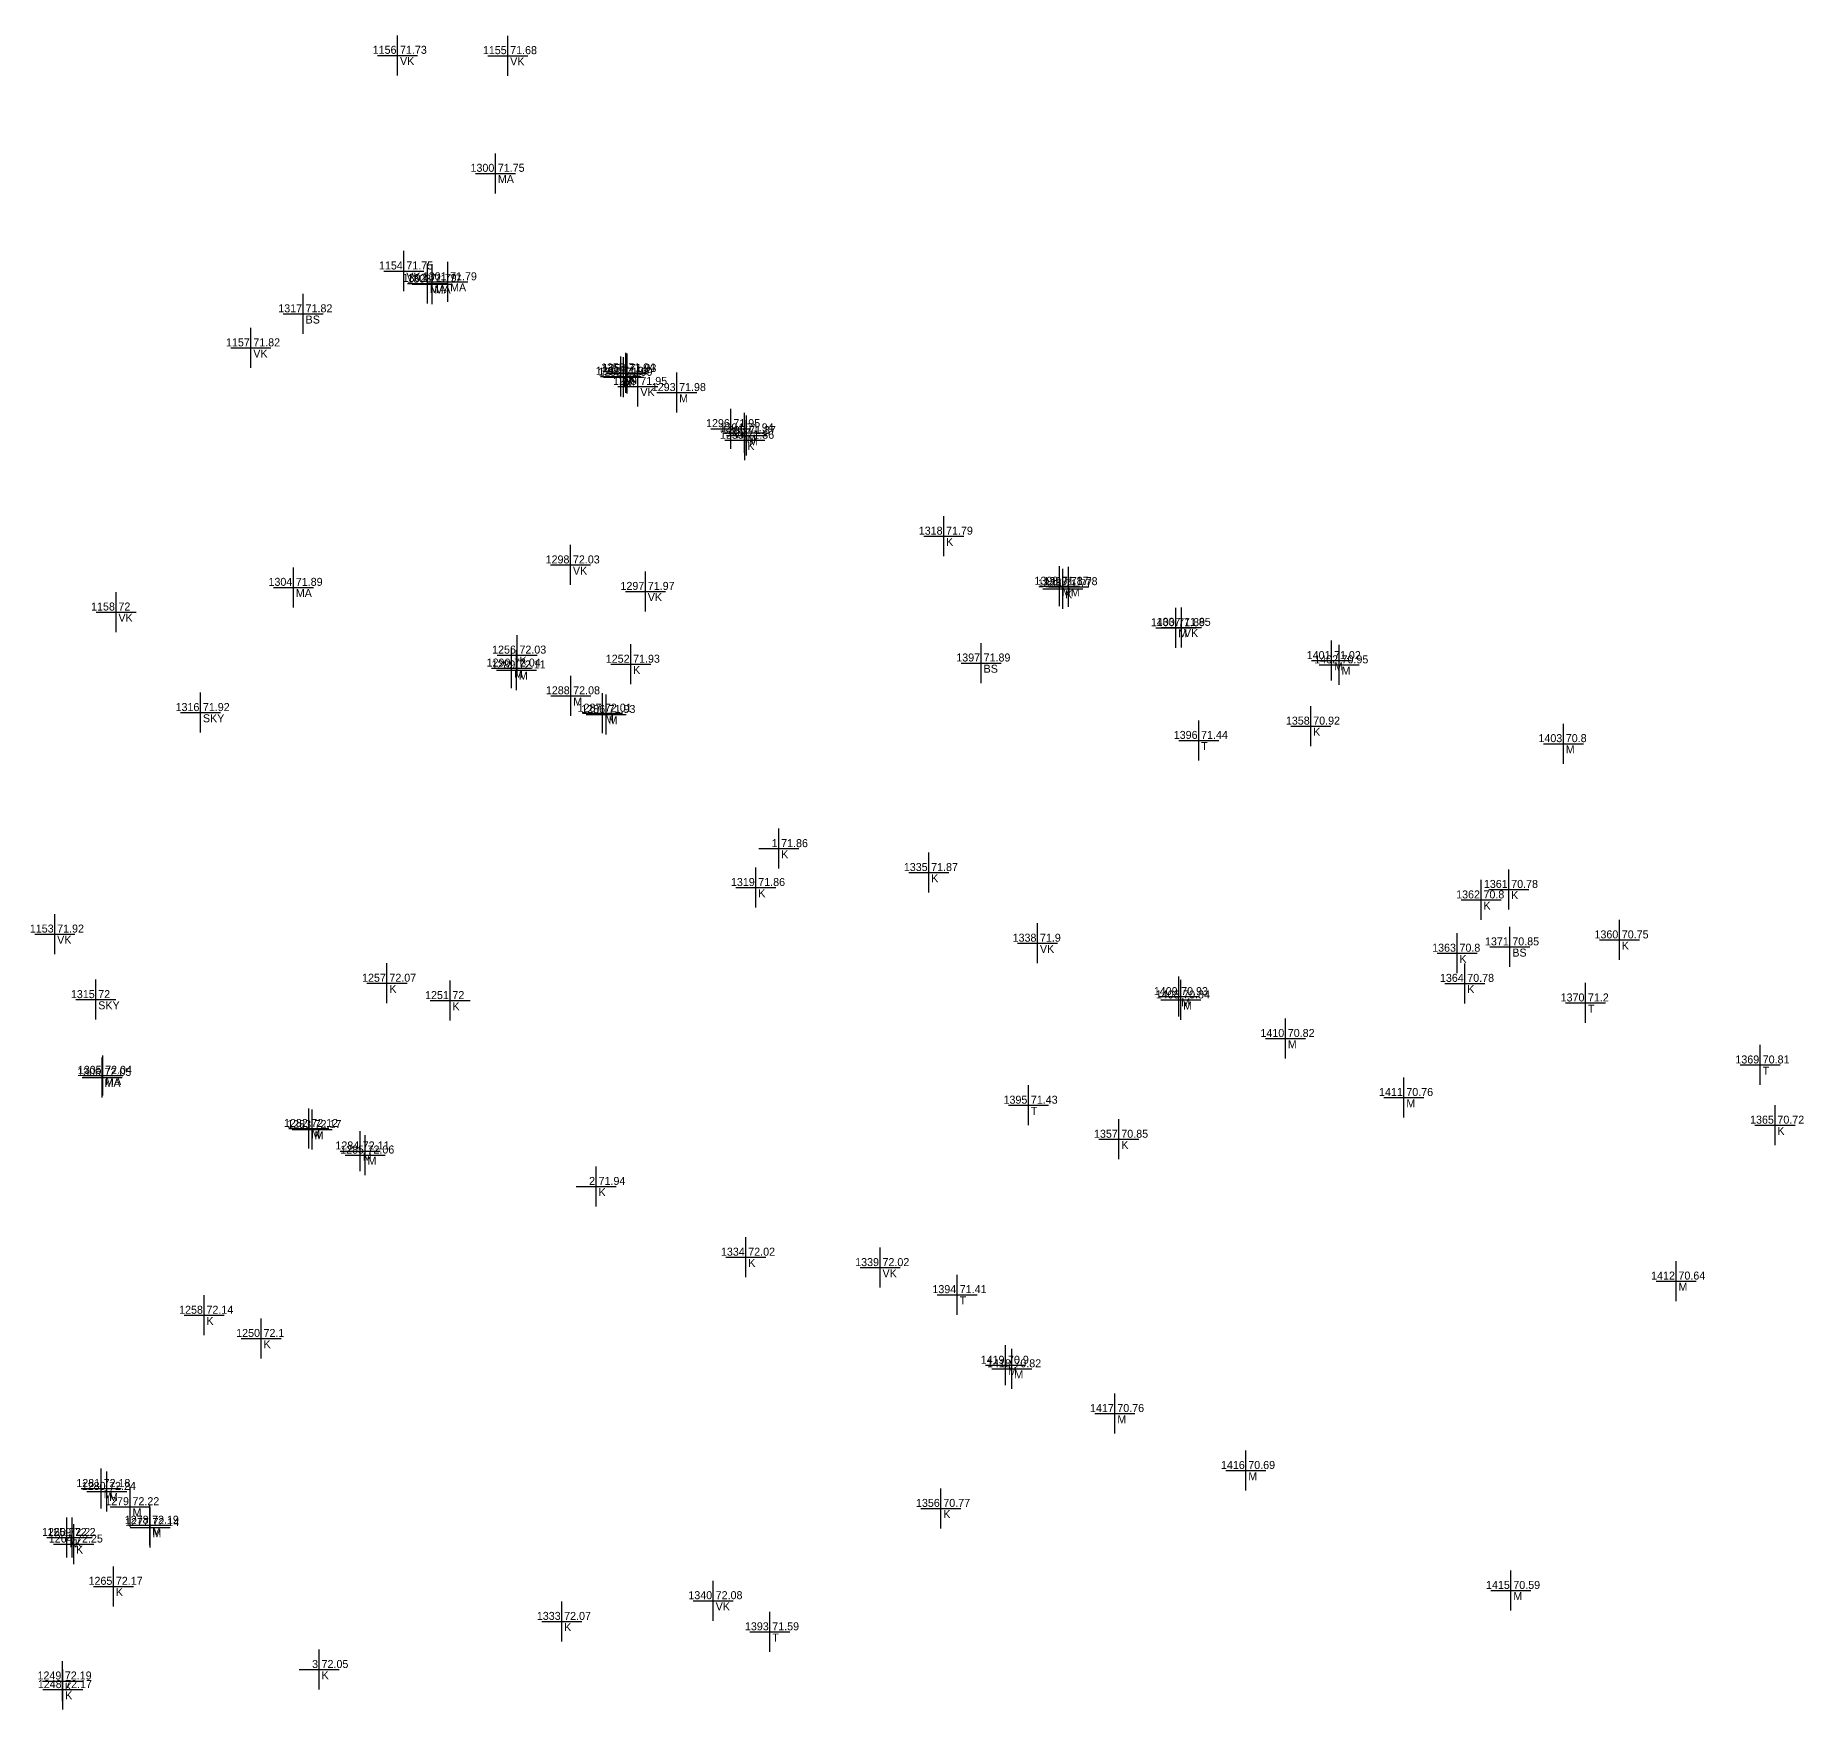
# Model space of a CAD drawing. Header units: metres. Extents: x 152719 to 152886, y 6408449 to 6408667.
# Drawn here: x 152782.47 to 152826.66, y 6408625.1 to 6408666.95 of the extents above; entities that cross this region are included whole.
import ezdxf
from ezdxf.enums import TextEntityAlignment as Align

# ---------------------------------------------------------------- set-up
doc = ezdxf.new("R2010")
doc.units = ezdxf.units.M
doc.header["$PDMODE"] = 2
doc.header["$PDSIZE"] = 0.5
for name, color, linetype in [('BS', 7, 'Continuous'), ('K', 7, 'Continuous'), ('M', 7, 'Continuous'), ('MA', 7, 'Continuous'), ('pntdesc', 1, 'Continuous'), ('pntelev', 2, 'Continuous'), ('pntno', 3, 'Continuous'), ('SKY', 7, 'Continuous'), ('T', 7, 'Continuous'), ('VK', 7, 'Continuous')]:
    doc.layers.add(name, color=color, linetype=linetype)

# ---------------------------------------------------------------- blocks, each defined once
blk = doc.blocks.new('meas')
at = {"color": 0}
blk.add_point((0, 0), dxfattribs=at)
at = {"layer": 'pntdesc'}
blk.add_attdef('PNTDESC', text='', height=1, dxfattribs=at).set_placement((0.3, -0.21), align=Align.TOP_LEFT)
at = {"layer": 'pntelev'}
blk.add_attdef('PNTELEV', (0.3, 0.19), '', height=1, dxfattribs=at)
at = {"layer": 'pntno'}
blk.add_attdef('PNTNO', text='', height=1, dxfattribs=at).set_placement((-0.14, 0.19), align=Align.RIGHT)

msp = doc.modelspace()

# ---------------------------------------------------------------- block references
at = {"layer": 'BS', "xscale": 0.2, "yscale": 0.2, "zscale": 0.2}
for p, values in [((152789.163, 6408659.99, 71.822), {'PNTNO': '1317', 'PNTELEV': '71.82', 'PNTDESC': 'BS'}), ((152806.108, 6408651.263, 71.885), {'PNTNO': '1397', 'PNTELEV': '71.89', 'PNTDESC': 'BS'}), ((152819.322, 6408644.167, 70.846), {'PNTNO': '1371', 'PNTELEV': '70.85', 'PNTDESC': 'BS'})]:
    msp.add_blockref('meas', p, dxfattribs=at).add_auto_attribs(values)
at = {"layer": 'K', "xscale": 0.2, "yscale": 0.2, "zscale": 0.2}
for p, values in [((152797.228, 6408658.514, 71.938), {'PNTNO': '1255', 'PNTELEV': '71.94', 'PNTDESC': 'K'}), ((152797.26, 6408658.499, 71.933), {'PNTNO': '1254', 'PNTELEV': '71.93', 'PNTDESC': 'K'}), ((152800.203, 6408656.83, 71.862), {'PNTNO': '1253', 'PNTELEV': '71.86', 'PNTDESC': 'K'}), ((152805.17, 6408654.433, 71.792), {'PNTNO': '1318', 'PNTELEV': '71.79', 'PNTDESC': 'K'}), ((152808.146, 6408653.119, 71.772), {'PNTNO': '1336', 'PNTELEV': '71.77', 'PNTDESC': 'K'}), ((152794.507, 6408651.46, 72.034), {'PNTNO': '1256', 'PNTELEV': '72.03', 'PNTDESC': 'K'}), ((152797.348, 6408651.232, 71.934), {'PNTNO': '1252', 'PNTELEV': '71.93', 'PNTDESC': 'K'}), ((152814.346, 6408649.685, 70.916), {'PNTNO': '1358', 'PNTELEV': '70.92', 'PNTDESC': 'K'}), ((152801.048, 6408646.623, 71.858), {'PNTNO': '1', 'PNTELEV': '71.86', 'PNTDESC': 'K'}), ((152804.797, 6408646.025, 71.868), {'PNTNO': '1335', 'PNTELEV': '71.87', 'PNTDESC': 'K'}), ((152800.476, 6408645.651, 71.864), {'PNTNO': '1319', 'PNTELEV': '71.86', 'PNTDESC': 'K'}), ((152819.294, 6408645.603, 70.782), {'PNTNO': '1361', 'PNTELEV': '70.78', 'PNTDESC': 'K'}), ((152818.601, 6408645.341, 70.795), {'PNTNO': '1362', 'PNTELEV': '70.8', 'PNTDESC': 'K'}), ((152822.058, 6408644.342, 70.753), {'PNTNO': '1360', 'PNTELEV': '70.75', 'PNTDESC': 'K'}), ((152818.001, 6408644.009, 70.797), {'PNTNO': '1363', 'PNTELEV': '70.8', 'PNTDESC': 'K'}), ((152791.257, 6408643.259, 72.07), {'PNTNO': '1257', 'PNTELEV': '72.07', 'PNTDESC': 'K'}), ((152818.196, 6408643.255, 70.779), {'PNTNO': '1364', 'PNTELEV': '70.78', 'PNTDESC': 'K'}), ((152792.832, 6408642.825, 72.003), {'PNTNO': '1251', 'PNTELEV': '72', 'PNTDESC': 'K'}), ((152809.55, 6408639.359, 70.852), {'PNTNO': '1357', 'PNTELEV': '70.85', 'PNTDESC': 'K'}), ((152825.947, 6408639.711, 70.721), {'PNTNO': '1365', 'PNTELEV': '70.72', 'PNTDESC': 'K'}), ((152796.485, 6408638.18, 71.937), {'PNTNO': '2', 'PNTELEV': '71.94', 'PNTDESC': 'K'}), ((152800.226, 6408636.411, 72.015), {'PNTNO': '1334', 'PNTELEV': '72.02', 'PNTDESC': 'K'}), ((152786.685, 6408634.96, 72.141), {'PNTNO': '1258', 'PNTELEV': '72.14', 'PNTDESC': 'K'}), ((152788.111, 6408634.38, 72.101), {'PNTNO': '1250', 'PNTELEV': '72.1', 'PNTDESC': 'K'}), ((152805.101, 6408630.132, 70.77), {'PNTNO': '1356', 'PNTELEV': '70.77', 'PNTDESC': 'K'}), ((152783.258, 6408629.406, 72.2), {'PNTNO': '1260', 'PNTELEV': '72.2', 'PNTDESC': 'K'}), ((152783.392, 6408629.405, 72.197), {'PNTNO': '1259', 'PNTELEV': '72.2', 'PNTDESC': 'K'}), ((152783.426, 6408629.242, 72.251), {'PNTNO': '1264', 'PNTELEV': '72.25', 'PNTDESC': 'K'}), ((152784.421, 6408628.185, 72.168), {'PNTNO': '1265', 'PNTELEV': '72.17', 'PNTDESC': 'K'}), ((152795.625, 6408627.308, 72.069), {'PNTNO': '1333', 'PNTELEV': '72.07', 'PNTDESC': 'K'}), ((152789.562, 6408626.106, 72.052), {'PNTNO': '3', 'PNTELEV': '72.05', 'PNTDESC': 'K'}), ((152783.145, 6408625.819, 72.189), {'PNTNO': '1249', 'PNTELEV': '72.19', 'PNTDESC': 'K'}), ((152783.153, 6408625.604, 72.171), {'PNTNO': '1248', 'PNTELEV': '72.17', 'PNTDESC': 'K'})]:
    msp.add_blockref('meas', p, dxfattribs=at).add_auto_attribs(values)
at = {"layer": 'M', "xscale": 0.2, "yscale": 0.2, "zscale": 0.2}
for p, values in [((152797.097, 6408658.428, 71.945), {'PNTNO': '1291', 'PNTELEV': '71.94', 'PNTDESC': 'M'}), ((152797.164, 6408658.404, 71.994), {'PNTNO': '1292', 'PNTELEV': '71.99', 'PNTDESC': 'M'}), ((152798.498, 6408658.022, 71.976), {'PNTNO': '1293', 'PNTELEV': '71.98', 'PNTDESC': 'M'}), ((152800.192, 6408657.014, 71.938), {'PNTNO': '1294', 'PNTELEV': '71.94', 'PNTDESC': 'M'}), ((152800.246, 6408656.948, 71.866), {'PNTNO': '1295', 'PNTELEV': '71.87', 'PNTDESC': 'M'}), ((152808.062, 6408653.182, 71.869), {'PNTNO': '1398', 'PNTELEV': '71.87', 'PNTDESC': 'M'}), ((152808.286, 6408653.171, 71.779), {'PNTNO': '1399', 'PNTELEV': '71.78', 'PNTDESC': 'M'}), ((152810.972, 6408652.145, 71.888), {'PNTNO': '1400', 'PNTELEV': '71.89', 'PNTDESC': 'M'}), ((152814.866, 6408651.323, 71.019), {'PNTNO': '1401', 'PNTELEV': '71.02', 'PNTDESC': 'M'}), ((152794.37, 6408651.136, 72.041), {'PNTNO': '1290', 'PNTELEV': '72.04', 'PNTDESC': 'M'}), ((152794.493, 6408651.088, 72.108), {'PNTNO': '1289', 'PNTELEV': '72.11', 'PNTDESC': 'M'}), ((152815.054, 6408651.216, 70.951), {'PNTNO': '1402', 'PNTELEV': '70.95', 'PNTDESC': 'M'}), ((152795.851, 6408650.443, 72.075), {'PNTNO': '1288', 'PNTELEV': '72.08', 'PNTDESC': 'M'}), ((152796.643, 6408650.008, 72.015), {'PNTNO': '1287', 'PNTELEV': '72.01', 'PNTDESC': 'M'}), ((152796.736, 6408649.976, 71.934), {'PNTNO': '1286', 'PNTELEV': '71.93', 'PNTDESC': 'M'}), ((152820.658, 6408649.247, 70.796), {'PNTNO': '1403', 'PNTELEV': '70.8', 'PNTDESC': 'M'}), ((152811.045, 6408642.924, 70.929), {'PNTNO': '1409', 'PNTELEV': '70.93', 'PNTDESC': 'M'}), ((152811.094, 6408642.841, 70.842), {'PNTNO': '1408', 'PNTELEV': '70.84', 'PNTDESC': 'M'}), ((152813.71, 6408641.878, 70.818), {'PNTNO': '1410', 'PNTELEV': '70.82', 'PNTDESC': 'M'}), ((152816.673, 6408640.402, 70.762), {'PNTNO': '1411', 'PNTELEV': '70.76', 'PNTDESC': 'M'}), ((152789.305, 6408639.628, 72.123), {'PNTNO': '1282', 'PNTELEV': '72.12', 'PNTDESC': 'M'}), ((152789.388, 6408639.602, 72.171), {'PNTNO': '1283', 'PNTELEV': '72.17', 'PNTDESC': 'M'}), ((152790.59, 6408639.066, 72.109), {'PNTNO': '1284', 'PNTELEV': '72.11', 'PNTDESC': 'M'}), ((152790.71, 6408638.965, 72.056), {'PNTNO': '1285', 'PNTELEV': '72.06', 'PNTDESC': 'M'}), ((152823.474, 6408635.814, 70.637), {'PNTNO': '1412', 'PNTELEV': '70.64', 'PNTDESC': 'M'}), ((152806.718, 6408633.71, 70.897), {'PNTNO': '1419', 'PNTELEV': '70.9', 'PNTDESC': 'M'}), ((152806.877, 6408633.622, 70.816), {'PNTNO': '1418', 'PNTELEV': '70.82', 'PNTDESC': 'M'}), ((152809.45, 6408632.503, 70.758), {'PNTNO': '1417', 'PNTELEV': '70.76', 'PNTDESC': 'M'}), ((152812.723, 6408631.08, 70.693), {'PNTNO': '1416', 'PNTELEV': '70.69', 'PNTDESC': 'M'}), ((152784.115, 6408630.629, 72.178), {'PNTNO': '1281', 'PNTELEV': '72.18', 'PNTDESC': 'M'}), ((152784.251, 6408630.557, 72.238), {'PNTNO': '1280', 'PNTELEV': '72.24', 'PNTDESC': 'M'}), ((152784.836, 6408630.175, 72.221), {'PNTNO': '1279', 'PNTELEV': '72.22', 'PNTDESC': 'M'}), ((152785.326, 6408629.712, 72.188), {'PNTNO': '1278', 'PNTELEV': '72.19', 'PNTDESC': 'M'}), ((152785.335, 6408629.652, 72.14), {'PNTNO': '1277', 'PNTELEV': '72.14', 'PNTDESC': 'M'}), ((152819.347, 6408628.082, 70.588), {'PNTNO': '1415', 'PNTELEV': '70.59', 'PNTDESC': 'M'})]:
    msp.add_blockref('meas', p, dxfattribs=at).add_auto_attribs(values)
at = {"layer": 'MA', "xscale": 0.2, "yscale": 0.2, "zscale": 0.2}
for p, values in [((152793.967, 6408663.502, 71.749), {'PNTNO': '1300', 'PNTELEV': '71.75', 'PNTDESC': 'MA'}), ((152792.269, 6408660.752, 71.788), {'PNTNO': '1302', 'PNTELEV': '71.79', 'PNTDESC': 'MA'}), ((152792.387, 6408660.733, 71.771), {'PNTNO': '1303', 'PNTELEV': '71.77', 'PNTDESC': 'MA'}), ((152792.774, 6408660.791, 71.793), {'PNTNO': '1301', 'PNTELEV': '71.79', 'PNTDESC': 'MA'}), ((152788.918, 6408653.154, 71.89), {'PNTNO': '1304', 'PNTELEV': '71.89', 'PNTDESC': 'MA'}), ((152784.137, 6408640.905, 72.052), {'PNTNO': '1306', 'PNTELEV': '72.05', 'PNTDESC': 'MA'}), ((152784.152, 6408640.957, 72.043), {'PNTNO': '1305', 'PNTELEV': '72.04', 'PNTDESC': 'MA'})]:
    msp.add_blockref('meas', p, dxfattribs=at).add_auto_attribs(values)
at = {"layer": 'SKY', "xscale": 0.2, "yscale": 0.2, "zscale": 0.2}
for p, values in [((152786.596, 6408650.024, 71.918), {'PNTNO': '1316', 'PNTELEV': '71.92', 'PNTDESC': 'SKY'}), ((152783.98, 6408642.849, 72.004), {'PNTNO': '1315', 'PNTELEV': '72', 'PNTDESC': 'SKY'})]:
    msp.add_blockref('meas', p, dxfattribs=at).add_auto_attribs(values)
at = {"layer": 'T', "xscale": 0.2, "yscale": 0.2, "zscale": 0.2}
for p, values in [((152811.543, 6408649.328, 71.443), {'PNTNO': '1396', 'PNTELEV': '71.44', 'PNTDESC': 'T'}), ((152821.212, 6408642.766, 71.197), {'PNTNO': '1370', 'PNTELEV': '71.2', 'PNTDESC': 'T'}), ((152825.58, 6408641.216, 70.815), {'PNTNO': '1369', 'PNTELEV': '70.81', 'PNTDESC': 'T'}), ((152807.289, 6408640.21, 71.426), {'PNTNO': '1395', 'PNTELEV': '71.43', 'PNTDESC': 'T'}), ((152805.511, 6408635.475, 71.414), {'PNTNO': '1394', 'PNTELEV': '71.41', 'PNTDESC': 'T'}), ((152800.826, 6408627.048, 71.59), {'PNTNO': '1393', 'PNTELEV': '71.59', 'PNTDESC': 'T'})]:
    msp.add_blockref('meas', p, dxfattribs=at).add_auto_attribs(values)
at = {"layer": 'VK', "xscale": 0.2, "yscale": 0.2, "zscale": 0.2}
for p, values in [((152791.523, 6408666.451, 71.735), {'PNTNO': '1156', 'PNTELEV': '71.73', 'PNTDESC': 'VK'}), ((152794.276, 6408666.443, 71.678), {'PNTNO': '1155', 'PNTELEV': '71.68', 'PNTDESC': 'VK'}), ((152791.68, 6408661.061, 71.751), {'PNTNO': '1154', 'PNTELEV': '71.75', 'PNTDESC': 'VK'}), ((152787.856, 6408659.139, 71.823), {'PNTNO': '1157', 'PNTELEV': '71.82', 'PNTDESC': 'VK'}), ((152797.53, 6408658.176, 71.947), {'PNTNO': '1299', 'PNTELEV': '71.95', 'PNTDESC': 'VK'}), ((152799.854, 6408657.12, 71.949), {'PNTNO': '1296', 'PNTELEV': '71.95', 'PNTDESC': 'VK'}), ((152795.844, 6408653.714, 72.028), {'PNTNO': '1298', 'PNTELEV': '72.03', 'PNTDESC': 'VK'}), ((152797.715, 6408653.052, 71.974), {'PNTNO': '1297', 'PNTELEV': '71.97', 'PNTDESC': 'VK'}), ((152784.485, 6408652.537, 72), {'PNTNO': '1158', 'PNTELEV': '72', 'PNTDESC': 'VK'}), ((152811.114, 6408652.154, 71.848), {'PNTNO': '1337', 'PNTELEV': '71.85', 'PNTDESC': 'VK'}), ((152782.954, 6408644.488, 71.915), {'PNTNO': '1153', 'PNTELEV': '71.92', 'PNTDESC': 'VK'}), ((152807.516, 6408644.259, 71.904), {'PNTNO': '1338', 'PNTELEV': '71.9', 'PNTDESC': 'VK'}), ((152803.581, 6408636.151, 72.024), {'PNTNO': '1339', 'PNTELEV': '72.02', 'PNTDESC': 'VK'}), ((152799.412, 6408627.826, 72.081), {'PNTNO': '1340', 'PNTELEV': '72.08', 'PNTDESC': 'VK'})]:
    msp.add_blockref('meas', p, dxfattribs=at).add_auto_attribs(values)

doc.saveas('drawing.dxf')
